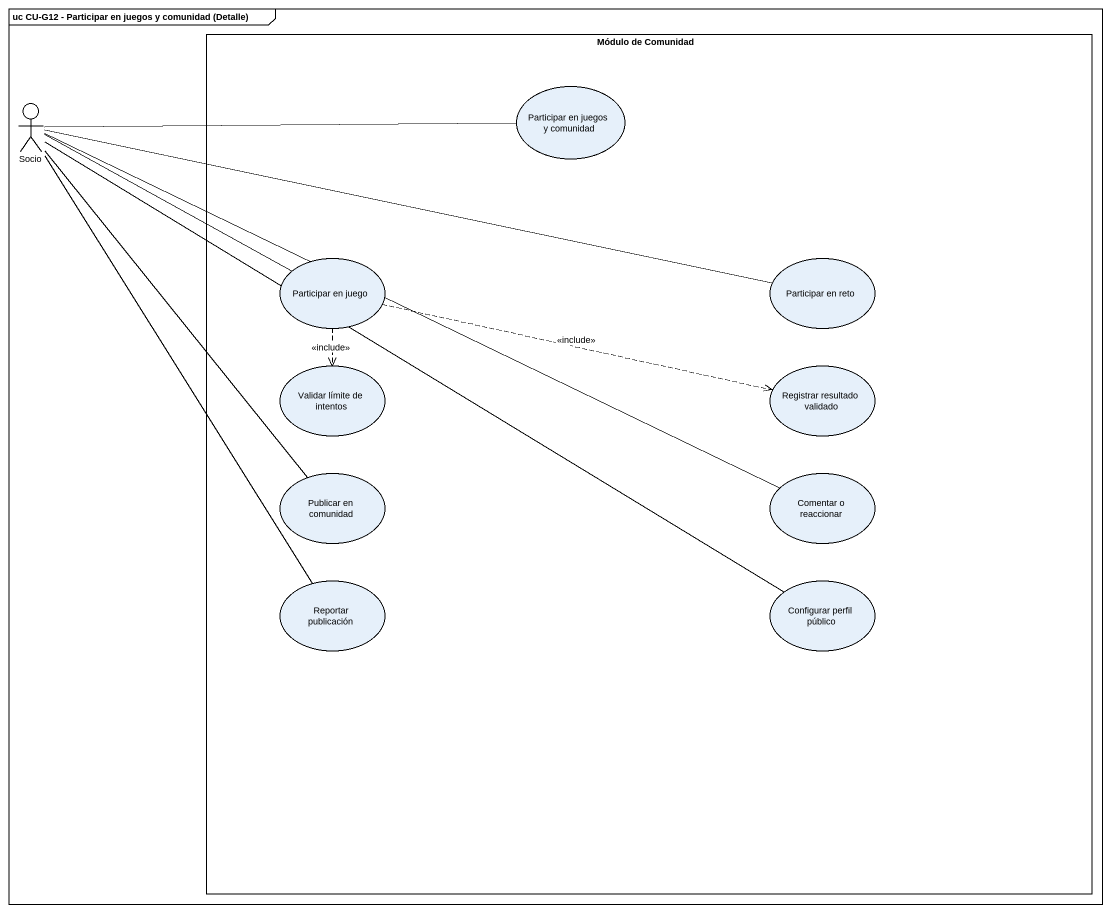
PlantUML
@startuml
mainframe uc CU-G12 - Participar en juegos y comunidad (Detalle)
rectangle "Módulo de Comunidad" as Módulo_de_Comunidad {
  usecase "Participar en juegos y comunidad" as Participar_en_juegos_y
  usecase "Participar en juego" as Participar_en_juego
  usecase "Participar en reto" as Participar_en_reto
  usecase "Validar límite de intentos" as Validar_límite_de_intentos
  usecase "Registrar resultado validado" as Registrar_resultado_validado
  usecase "Publicar en comunidad" as Publicar_en_comunidad
  usecase "Comentar o reaccionar" as Comentar_o_reaccionar
  usecase "Reportar publicación" as Reportar_publicación
  usecase "Configurar perfil público" as Configurar_perfil_público
}
actor Socio
Socio -right- Participar_en_juegos_y
Socio -right- Participar_en_juego
Socio -right- Participar_en_reto
Socio -- Publicar_en_comunidad
Socio -right- Comentar_o_reaccionar
Socio -- Reportar_publicación
Socio -right- Configurar_perfil_público
Participar_en_juego ..> Validar_límite_de_intentos : <<include>>
Participar_en_juego .right.> Registrar_resultado_validado : <<include>>
@enduml
